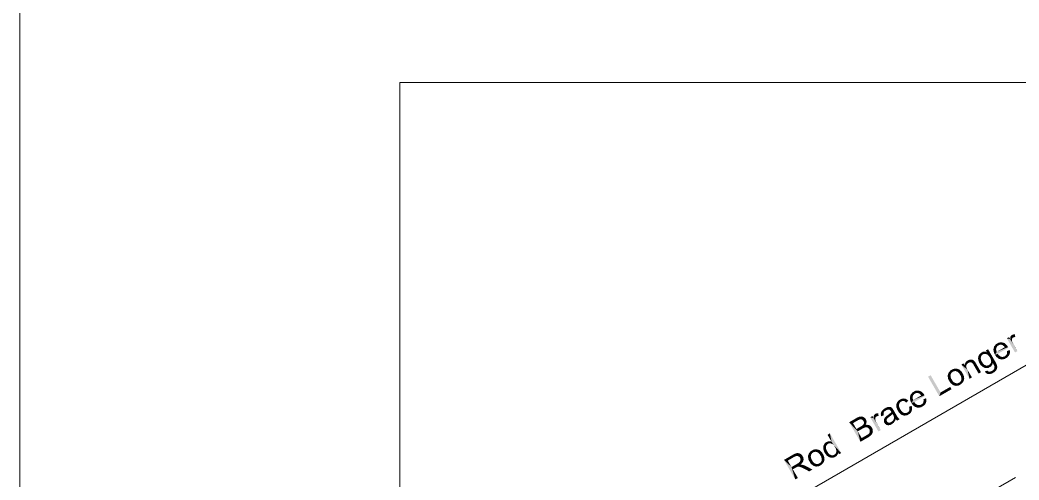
# Model space of a CAD drawing. Header units: millimetres. Extents: x 2 to 579, y 1 to 405.
# Drawn here: x 178.3 to 238, y 112.8 to 140.3 of the extents above; entities that cross this region are included whole.
import ezdxf

# ---------------------------------------------------------------- set-up
doc = ezdxf.new("R2010")
doc.units = ezdxf.units.MM
doc.linetypes.add('XKITLINE00', pattern=[0])
doc.layers.add('GraphicObject', color=6, linetype='Continuous', lineweight=0)
doc.layers.add('LinkedObject', color=7, linetype='Continuous', lineweight=0)

# ---------------------------------------------------------------- blocks, each defined once
blk = doc.blocks.new('*A3')
at = {"layer": 'GraphicObject', "color": 3, "linetype": 'XKITLINE00', "lineweight": 0}
blk.add_line((178.323, 200.826), (178.323, 61.874), dxfattribs=at)
blk = doc.blocks.new('*A4')
at = {"layer": 'LinkedObject'}
for points in [[(237.472, 121.175), (237.268, 121.229), (237.398, 121.304)], [(237.268, 121.229), (237.472, 121.175), (237.758, 120.381)], [(237.482, 121.32), (237.472, 121.175), (237.471, 121.234)], [(237.494, 121.346), (237.472, 121.175), (237.482, 121.32)], [(237.624, 121.262), (237.472, 121.175), (237.494, 121.346)], [(237.59, 121.223), (237.472, 121.175), (237.624, 121.262)], [(237.58, 121.198), (237.472, 121.175), (237.59, 121.223)], [(237.569, 121.174), (237.472, 121.175), (237.58, 121.198)], [(237.472, 121.175), (237.645, 120.908), (237.901, 120.465)], [(237.645, 120.908), (237.472, 121.175), (237.619, 120.953)], [(237.619, 120.953), (237.472, 121.175), (237.582, 121.044)], [(237.582, 121.044), (237.472, 121.175), (237.572, 121.089)], [(237.572, 121.089), (237.472, 121.175), (237.566, 121.119)], [(237.566, 121.119), (237.472, 121.175), (237.569, 121.174)], [(237.758, 120.381), (237.472, 121.175), (237.901, 120.465)], [(237.507, 121.373), (237.648, 121.275), (237.494, 121.346)], [(237.494, 121.346), (237.648, 121.275), (237.624, 121.262)], [(237.544, 121.414), (237.648, 121.275), (237.507, 121.373)], [(237.569, 121.428), (237.648, 121.275), (237.544, 121.414)], [(237.692, 121.469), (237.569, 121.428), (237.606, 121.449)], [(237.743, 121.467), (237.569, 121.428), (237.692, 121.469)], [(237.735, 121.306), (237.569, 121.428), (237.743, 121.467)], [(237.569, 121.428), (237.674, 121.29), (237.648, 121.275)], [(237.674, 121.29), (237.569, 121.428), (237.735, 121.306)], [(237.735, 121.306), (237.743, 121.467), (237.77, 121.306)], [(236.145, 120.58), (236.073, 120.401), (236.013, 120.504)], [(236.205, 120.166), (236.073, 120.401), (236.145, 120.58)], [(236.25, 120.089), (236.145, 120.58), (236.568, 119.848)], [(236.205, 120.166), (236.145, 120.58), (236.25, 120.089)], [(236.481, 120.642), (236.501, 120.354), (236.46, 120.551)], [(236.698, 120.925), (236.481, 120.642), (236.611, 120.874)], [(236.718, 120.779), (236.481, 120.642), (236.698, 120.925)], [(236.611, 120.874), (236.481, 120.642), (236.502, 120.733)], [(236.654, 120.698), (236.481, 120.642), (236.718, 120.779)], [(236.64, 120.645), (236.481, 120.642), (236.654, 120.698)], [(236.481, 120.642), (236.64, 120.645), (236.625, 120.592)], [(236.625, 120.592), (236.501, 120.354), (236.481, 120.642)], [(236.639, 120.482), (236.501, 120.354), (236.625, 120.592)], [(237.341, 120.7), (236.563, 120.247), (237.338, 120.706)], [(236.667, 120.425), (237.338, 120.706), (236.563, 120.247)], [(237.352, 120.68), (236.563, 120.247), (237.341, 120.7)], [(237.359, 120.667), (236.563, 120.247), (237.352, 120.68)], [(236.727, 120.302), (236.563, 120.247), (237.359, 120.667)], [(237.14, 120.698), (237.338, 120.706), (236.667, 120.425)], [(236.955, 120.996), (236.698, 120.925), (236.783, 120.974)], [(237.042, 120.969), (236.698, 120.925), (236.955, 120.996)], [(236.935, 120.849), (236.698, 120.925), (237.042, 120.969)], [(236.698, 120.925), (236.822, 120.839), (236.767, 120.807)], [(236.822, 120.839), (236.698, 120.925), (236.935, 120.849)], [(236.718, 120.779), (236.698, 120.925), (236.767, 120.807)], [(236.935, 120.849), (237.042, 120.969), (236.993, 120.827)], [(237.042, 120.969), (237.031, 120.813), (236.993, 120.827)], [(237.031, 120.813), (237.042, 120.969), (237.104, 120.749)], [(237.277, 120.811), (237.042, 120.969), (237.129, 120.942)], [(237.104, 120.749), (237.042, 120.969), (237.277, 120.811)], [(237.104, 120.749), (237.277, 120.811), (237.14, 120.698)], [(237.338, 120.706), (237.14, 120.698), (237.277, 120.811)], [(235.052, 119.955), (235.063, 119.797), (234.974, 119.928)], [(235.092, 119.96), (235.063, 119.797), (235.052, 119.955)], [(235.063, 119.797), (235.092, 119.96), (235.091, 119.796)], [(235.092, 119.96), (235.12, 119.795), (235.091, 119.796)], [(235.201, 119.956), (235.092, 119.96), (235.132, 119.964)], [(235.23, 119.943), (235.092, 119.96), (235.201, 119.956)], [(235.17, 119.778), (235.092, 119.96), (235.23, 119.943)], [(235.12, 119.795), (235.092, 119.96), (235.17, 119.778)], [(235.23, 119.943), (235.191, 119.761), (235.17, 119.778)], [(235.258, 119.93), (235.191, 119.761), (235.23, 119.943)], [(235.566, 120.159), (235.717, 120.095), (235.549, 120.043)], [(235.549, 120.043), (235.717, 120.095), (235.556, 119.979)], [(235.556, 119.979), (235.717, 120.095), (235.706, 120.036)], [(235.706, 120.036), (235.642, 119.73), (235.556, 119.979)], [(235.556, 119.979), (235.642, 119.73), (235.564, 119.915)], [(235.728, 120.153), (235.566, 120.159), (235.592, 120.211)], [(235.717, 120.095), (235.566, 120.159), (235.728, 120.153)], [(235.617, 120.263), (235.786, 120.239), (235.592, 120.211)], [(235.592, 120.211), (235.786, 120.239), (235.728, 120.153)], [(235.699, 120.347), (235.786, 120.239), (235.617, 120.263)], [(235.739, 119.902), (235.642, 119.73), (235.706, 120.036)], [(235.755, 120.38), (235.786, 120.239), (235.699, 120.347)], [(235.989, 120.434), (235.755, 120.38), (235.83, 120.423)], [(236.073, 120.401), (235.755, 120.38), (235.989, 120.434)], [(235.988, 120.303), (235.755, 120.38), (236.073, 120.401)], [(235.755, 120.38), (235.883, 120.294), (235.834, 120.266)], [(235.883, 120.294), (235.755, 120.38), (235.988, 120.303)], [(235.786, 120.239), (235.755, 120.38), (235.834, 120.266)], [(235.988, 120.303), (236.073, 120.401), (236.046, 120.283)], [(236.046, 120.283), (236.073, 120.401), (236.103, 120.264)], [(236.103, 120.264), (236.073, 120.401), (236.205, 120.166)], [(236.25, 120.089), (236.568, 119.848), (236.297, 120.008)], [(236.297, 120.008), (236.568, 119.848), (236.332, 119.869)], [(236.501, 120.354), (236.639, 120.482), (236.667, 120.425)], [(236.667, 120.425), (236.563, 120.247), (236.501, 120.354)], [(236.772, 120.235), (236.563, 120.247), (236.727, 120.302)], [(236.563, 120.247), (236.857, 119.989), (236.623, 120.144)], [(236.772, 120.235), (236.857, 119.989), (236.563, 120.247)], [(236.623, 120.144), (236.857, 119.989), (236.77, 120.015)], [(236.873, 120.151), (236.857, 119.989), (236.772, 120.235)], [(236.857, 119.989), (236.873, 120.151), (236.945, 119.963)], [(236.93, 120.134), (236.945, 119.963), (236.873, 120.151)], [(236.987, 120.118), (236.945, 119.963), (236.93, 120.134)], [(236.987, 120.118), (237.218, 120.044), (236.945, 119.963)], [(236.945, 119.963), (237.218, 120.044), (237.125, 119.991)], [(237.096, 120.132), (237.218, 120.044), (236.987, 120.118)], [(237.149, 120.163), (237.218, 120.044), (237.096, 120.132)], [(237.189, 120.185), (237.218, 120.044), (237.149, 120.163)], [(237.189, 120.185), (237.418, 120.256), (237.218, 120.044)], [(237.244, 120.245), (237.418, 120.256), (237.189, 120.185)], [(237.218, 120.044), (237.418, 120.256), (237.291, 120.087)], [(237.26, 120.282), (237.445, 120.319), (237.244, 120.245)], [(237.418, 120.256), (237.244, 120.245), (237.445, 120.319)], [(237.276, 120.319), (237.445, 120.319), (237.26, 120.282)], [(237.431, 120.533), (237.282, 120.411), (237.272, 120.466)], [(237.276, 120.319), (237.431, 120.533), (237.445, 120.319)], [(237.282, 120.411), (237.431, 120.533), (237.276, 120.319)], [(237.291, 120.087), (237.418, 120.256), (237.391, 120.193)], [(237.445, 120.319), (237.431, 120.533), (237.451, 120.458)], [(233.973, 119.35), (233.761, 119.102), (233.895, 119.304)], [(233.988, 119.199), (233.761, 119.102), (233.973, 119.35)], [(234.236, 119.425), (233.973, 119.35), (234.06, 119.4)], [(234.324, 119.4), (233.973, 119.35), (234.236, 119.425)], [(234.207, 119.272), (233.973, 119.35), (234.324, 119.4)], [(233.973, 119.35), (234.095, 119.261), (234.042, 119.23)], [(234.095, 119.261), (233.973, 119.35), (234.207, 119.272)], [(233.988, 119.199), (233.973, 119.35), (234.042, 119.23)], [(234.207, 119.272), (234.324, 119.4), (234.266, 119.252)], [(234.324, 119.4), (234.325, 119.232), (234.266, 119.252)], [(234.559, 119.249), (234.324, 119.4), (234.413, 119.375)], [(234.618, 119.148), (234.324, 119.4), (234.559, 119.249)], [(234.429, 119.134), (234.324, 119.4), (234.618, 119.148)], [(234.325, 119.232), (234.324, 119.4), (234.429, 119.134)], [(234.747, 119.612), (234.548, 119.657), (234.678, 119.732)], [(234.548, 119.657), (234.914, 119.355), (235.038, 118.81)], [(234.914, 119.355), (234.548, 119.657), (234.867, 119.437)], [(234.836, 119.567), (234.548, 119.657), (234.747, 119.612)], [(234.867, 119.437), (234.548, 119.657), (234.836, 119.567)], [(234.754, 119.708), (234.869, 119.663), (234.747, 119.612)], [(234.747, 119.612), (234.869, 119.663), (234.836, 119.567)], [(234.936, 119.906), (234.754, 119.708), (234.848, 119.855)], [(234.931, 119.738), (234.754, 119.708), (234.936, 119.906)], [(234.869, 119.663), (234.754, 119.708), (234.931, 119.738)], [(235.038, 118.81), (234.914, 119.355), (235.181, 118.893)], [(234.931, 119.738), (234.936, 119.906), (234.977, 119.764)], [(234.974, 119.928), (235.063, 119.797), (234.936, 119.906)], [(234.936, 119.906), (235.063, 119.797), (235.005, 119.781)], [(234.977, 119.764), (234.936, 119.906), (235.005, 119.781)], [(235.311, 119.889), (235.191, 119.761), (235.258, 119.93)], [(235.191, 119.761), (235.311, 119.889), (235.212, 119.744)], [(235.212, 119.744), (235.311, 119.889), (235.335, 119.862)], [(235.335, 119.862), (235.258, 119.683), (235.212, 119.744)], [(235.351, 119.845), (235.258, 119.683), (235.335, 119.862)], [(235.395, 119.777), (235.258, 119.683), (235.351, 119.845)], [(235.395, 119.777), (235.283, 119.639), (235.258, 119.683)], [(235.424, 119.728), (235.283, 119.639), (235.395, 119.777)], [(235.283, 119.639), (235.424, 119.728), (235.581, 119.124)], [(235.581, 119.124), (235.424, 119.728), (235.725, 119.207)], [(235.564, 119.915), (235.642, 119.73), (235.607, 119.791)], [(235.642, 119.73), (235.739, 119.902), (235.783, 119.825)], [(235.831, 119.742), (235.642, 119.73), (235.783, 119.825)], [(235.831, 119.742), (235.912, 119.483), (235.642, 119.73)], [(235.642, 119.73), (235.912, 119.483), (235.693, 119.642)], [(235.693, 119.642), (235.912, 119.483), (235.828, 119.518)], [(235.934, 119.64), (235.912, 119.483), (235.831, 119.742)], [(235.912, 119.483), (235.934, 119.64), (235.989, 119.621)], [(236.045, 119.601), (235.912, 119.483), (235.989, 119.621)], [(236.045, 119.601), (236.255, 119.513), (235.912, 119.483)], [(235.912, 119.483), (236.255, 119.513), (235.996, 119.447)], [(235.996, 119.447), (236.255, 119.513), (236.168, 119.462)], [(236.149, 119.611), (236.255, 119.513), (236.045, 119.601)], [(236.255, 119.513), (236.149, 119.611), (236.199, 119.64)], [(236.249, 119.668), (236.255, 119.513), (236.199, 119.64)], [(236.425, 119.759), (236.249, 119.668), (236.309, 119.754)], [(236.41, 119.677), (236.249, 119.668), (236.425, 119.759)], [(236.325, 119.553), (236.249, 119.668), (236.41, 119.677)], [(236.255, 119.513), (236.249, 119.668), (236.325, 119.553)], [(236.321, 119.812), (236.425, 119.759), (236.309, 119.754)], [(236.332, 119.869), (236.425, 119.759), (236.321, 119.812)], [(236.332, 119.869), (236.568, 119.848), (236.425, 119.759)], [(236.568, 119.848), (236.465, 119.69), (236.425, 119.759)], [(236.496, 119.381), (236.638, 119.341), (236.43, 119.317)], [(236.625, 119.75), (236.465, 119.69), (236.568, 119.848)], [(236.465, 119.69), (236.625, 119.75), (236.513, 119.595)], [(236.638, 119.341), (236.496, 119.381), (236.511, 119.416)], [(236.527, 119.452), (236.638, 119.341), (236.511, 119.416)], [(236.513, 119.595), (236.625, 119.75), (236.686, 119.598)], [(236.513, 119.595), (236.686, 119.598), (236.52, 119.57)], [(236.52, 119.57), (236.686, 119.598), (236.531, 119.529)], [(236.69, 119.545), (236.527, 119.452), (236.531, 119.529)], [(236.693, 119.492), (236.527, 119.452), (236.69, 119.545)], [(236.667, 119.39), (236.527, 119.452), (236.693, 119.492)], [(236.638, 119.341), (236.527, 119.452), (236.667, 119.39)], [(236.531, 119.529), (236.686, 119.598), (236.69, 119.545)], [(232.714, 119.026), (233.235, 117.768), (232.56, 118.937)], [(233.31, 117.995), (233.235, 117.768), (232.714, 119.026)], [(233.761, 119.102), (233.832, 118.678), (233.729, 119.007)], [(233.729, 119.007), (233.832, 118.678), (233.764, 118.795)], [(233.895, 119.304), (233.761, 119.102), (233.789, 119.18)], [(233.922, 119.107), (233.761, 119.102), (233.988, 119.199)], [(233.761, 119.102), (233.922, 119.107), (233.91, 119.047)], [(233.898, 118.986), (233.832, 118.678), (233.761, 119.102)], [(233.898, 118.986), (233.761, 119.102), (233.91, 119.047)], [(233.932, 118.844), (233.832, 118.678), (233.898, 118.986)], [(233.832, 118.678), (233.932, 118.844), (233.979, 118.763)], [(234.026, 118.682), (233.832, 118.678), (233.979, 118.763)], [(234.429, 119.134), (234.618, 119.148), (234.475, 119.055)], [(234.618, 119.148), (234.523, 118.972), (234.475, 119.055)], [(234.523, 118.972), (234.618, 119.148), (234.559, 118.828)], [(234.547, 118.767), (234.691, 118.688), (234.535, 118.706)], [(234.717, 118.862), (234.547, 118.767), (234.559, 118.828)], [(234.72, 118.802), (234.547, 118.767), (234.717, 118.862)], [(234.691, 118.688), (234.547, 118.767), (234.72, 118.802)], [(234.559, 118.828), (234.618, 119.148), (234.717, 118.862)], [(234.715, 118.923), (234.618, 119.148), (234.665, 119.066)], [(234.717, 118.862), (234.618, 119.148), (234.715, 118.923)], [(236.132, 119.279), (235.958, 119.25), (236.11, 119.309)], [(235.958, 119.25), (236.132, 119.279), (235.996, 119.18)], [(235.996, 119.18), (236.132, 119.279), (236.101, 119.103)], [(236.101, 119.103), (236.132, 119.279), (236.167, 119.096)], [(236.167, 119.096), (236.132, 119.279), (236.184, 119.247)], [(236.212, 119.243), (236.167, 119.096), (236.184, 119.247)], [(236.25, 119.239), (236.167, 119.096), (236.212, 119.243)], [(236.25, 119.239), (236.451, 119.169), (236.167, 119.096)], [(236.167, 119.096), (236.451, 119.169), (236.233, 119.089)], [(236.233, 119.089), (236.451, 119.169), (236.375, 119.126)], [(236.335, 119.261), (236.451, 119.169), (236.25, 119.239)], [(236.451, 119.169), (236.335, 119.261), (236.381, 119.288)], [(236.43, 119.317), (236.451, 119.169), (236.381, 119.288)], [(236.43, 119.317), (236.638, 119.341), (236.451, 119.169)], [(236.451, 119.169), (236.638, 119.341), (236.514, 119.206)], [(236.514, 119.206), (236.638, 119.341), (236.608, 119.292)], [(233.235, 117.768), (233.31, 117.995), (233.965, 118.189)], [(233.965, 118.189), (233.31, 117.995), (233.885, 118.327)], [(234.026, 118.682), (234.131, 118.413), (233.832, 118.678)], [(233.832, 118.678), (234.131, 118.413), (233.894, 118.571)], [(233.894, 118.571), (234.131, 118.413), (234.044, 118.438)], [(234.132, 118.58), (234.131, 118.413), (234.026, 118.682)], [(234.131, 118.413), (234.132, 118.58), (234.191, 118.56)], [(234.25, 118.541), (234.131, 118.413), (234.191, 118.56)], [(234.25, 118.541), (234.484, 118.465), (234.131, 118.413)], [(234.131, 118.413), (234.484, 118.465), (234.219, 118.387)], [(234.219, 118.387), (234.484, 118.465), (234.396, 118.413)], [(234.362, 118.552), (234.484, 118.465), (234.25, 118.541)], [(234.484, 118.465), (234.362, 118.552), (234.416, 118.583)], [(234.469, 118.614), (234.484, 118.465), (234.416, 118.583)], [(234.659, 118.635), (234.469, 118.614), (234.535, 118.706)], [(234.627, 118.582), (234.469, 118.614), (234.659, 118.635)], [(234.54, 118.497), (234.469, 118.614), (234.627, 118.582)], [(234.484, 118.465), (234.469, 118.614), (234.54, 118.497)], [(234.535, 118.706), (234.691, 118.688), (234.659, 118.635)], [(230.889, 117.567), (230.908, 117.421), (230.834, 117.535)], [(231.09, 117.637), (230.889, 117.567), (230.957, 117.607)], [(231.154, 117.627), (230.889, 117.567), (231.09, 117.637)], [(231.072, 117.486), (230.889, 117.567), (231.154, 117.627)], [(230.889, 117.567), (230.998, 117.473), (230.962, 117.452)], [(230.998, 117.473), (230.889, 117.567), (231.072, 117.486)], [(230.908, 117.421), (230.889, 117.567), (230.962, 117.452)], [(231.072, 117.486), (231.154, 117.627), (231.11, 117.48)], [(231.154, 117.627), (231.147, 117.473), (231.11, 117.48)], [(231.147, 117.473), (231.154, 117.627), (231.22, 117.429)], [(231.332, 117.55), (231.154, 117.627), (231.218, 117.617)], [(231.381, 117.493), (231.154, 117.627), (231.332, 117.55)], [(231.22, 117.429), (231.154, 117.627), (231.381, 117.493)], [(231.493, 117.759), (231.513, 117.47), (231.472, 117.668)], [(231.71, 118.041), (231.493, 117.759), (231.622, 117.991)], [(231.729, 117.895), (231.493, 117.759), (231.71, 118.041)], [(231.622, 117.991), (231.493, 117.759), (231.514, 117.849)], [(231.666, 117.814), (231.493, 117.759), (231.729, 117.895)], [(231.651, 117.762), (231.493, 117.759), (231.666, 117.814)], [(231.493, 117.759), (231.651, 117.762), (231.637, 117.709)], [(231.637, 117.709), (231.513, 117.47), (231.493, 117.759)], [(231.65, 117.599), (231.513, 117.47), (231.637, 117.709)], [(231.513, 117.47), (231.65, 117.599), (231.679, 117.542)], [(232.353, 117.816), (231.575, 117.364), (232.349, 117.823)], [(231.679, 117.542), (232.349, 117.823), (231.575, 117.364)], [(232.363, 117.797), (231.575, 117.364), (232.353, 117.816)], [(232.37, 117.784), (231.575, 117.364), (232.363, 117.797)], [(231.739, 117.419), (231.575, 117.364), (232.37, 117.784)], [(232.151, 117.815), (232.349, 117.823), (231.679, 117.542)], [(231.966, 118.113), (231.71, 118.041), (231.794, 118.09)], [(232.054, 118.086), (231.71, 118.041), (231.966, 118.113)], [(231.946, 117.965), (231.71, 118.041), (232.054, 118.086)], [(231.71, 118.041), (231.833, 117.955), (231.779, 117.924)], [(231.833, 117.955), (231.71, 118.041), (231.946, 117.965)], [(231.729, 117.895), (231.71, 118.041), (231.779, 117.924)], [(231.946, 117.965), (232.054, 118.086), (232.004, 117.944)], [(232.054, 118.086), (232.042, 117.93), (232.004, 117.944)], [(232.042, 117.93), (232.054, 118.086), (232.115, 117.865)], [(232.289, 117.928), (232.054, 118.086), (232.141, 118.059)], [(232.115, 117.865), (232.054, 118.086), (232.289, 117.928)], [(232.115, 117.865), (232.289, 117.928), (232.151, 117.815)], [(232.349, 117.823), (232.151, 117.815), (232.289, 117.928)], [(232.443, 117.65), (232.293, 117.527), (232.283, 117.582)], [(232.287, 117.436), (232.443, 117.65), (232.456, 117.436)], [(232.293, 117.527), (232.443, 117.65), (232.287, 117.436)], [(232.456, 117.436), (232.443, 117.65), (232.463, 117.575)], [(229.942, 117.02), (229.822, 116.911), (229.855, 116.95)], [(229.994, 116.891), (229.822, 116.911), (229.942, 117.02)], [(229.997, 117.052), (230.099, 116.951), (229.942, 117.02)], [(229.994, 116.891), (229.942, 117.02), (230.045, 116.92)], [(230.045, 116.92), (229.942, 117.02), (230.099, 116.951)], [(230.188, 117.128), (229.997, 117.052), (230.147, 117.121)], [(230.195, 116.974), (229.997, 117.052), (230.188, 117.128)], [(230.147, 117.121), (229.997, 117.052), (230.051, 117.083)], [(230.099, 116.951), (229.997, 117.052), (230.195, 116.974)], [(230.298, 117.131), (230.188, 117.128), (230.229, 117.135)], [(230.325, 117.121), (230.188, 117.128), (230.298, 117.131)], [(230.195, 116.974), (230.188, 117.128), (230.236, 116.966)], [(230.236, 116.966), (230.188, 117.128), (230.267, 116.96)], [(230.188, 117.128), (230.323, 116.91), (230.267, 116.96)], [(230.325, 117.121), (230.323, 116.91), (230.188, 117.128)], [(230.352, 117.111), (230.323, 116.91), (230.325, 117.121)], [(230.402, 117.075), (230.323, 116.91), (230.352, 117.111)], [(230.426, 117.049), (230.323, 116.91), (230.402, 117.075)], [(230.323, 116.91), (230.426, 117.049), (230.44, 117.033)], [(230.323, 116.91), (230.44, 117.033), (230.348, 116.866)], [(230.348, 116.866), (230.44, 117.033), (230.35, 116.862)], [(230.35, 116.862), (230.44, 117.033), (230.361, 116.843)], [(230.361, 116.843), (230.44, 117.033), (230.369, 116.828)], [(230.369, 116.828), (230.44, 117.033), (230.434, 116.717)], [(230.482, 116.969), (230.434, 116.717), (230.44, 117.033)], [(230.509, 116.921), (230.434, 116.717), (230.482, 116.969)], [(230.685, 117.346), (230.832, 117.273), (230.661, 117.229)], [(230.661, 117.229), (230.832, 117.273), (230.668, 117.165)], [(230.668, 117.165), (230.832, 117.273), (230.82, 117.214)], [(230.82, 117.214), (230.761, 116.899), (230.668, 117.165)], [(230.668, 117.165), (230.761, 116.899), (230.675, 117.1)], [(230.675, 117.1), (230.761, 116.899), (230.721, 116.967)], [(230.843, 117.331), (230.685, 117.346), (230.717, 117.399)], [(230.832, 117.273), (230.685, 117.346), (230.843, 117.331)], [(230.748, 117.451), (230.908, 117.421), (230.717, 117.399)], [(230.717, 117.399), (230.908, 117.421), (230.843, 117.331)], [(230.834, 117.535), (230.908, 117.421), (230.748, 117.451)], [(230.857, 117.072), (230.761, 116.899), (230.82, 117.214)], [(230.761, 116.899), (230.857, 117.072), (230.906, 116.988)], [(230.955, 116.903), (230.761, 116.899), (230.906, 116.988)], [(231.22, 117.429), (231.381, 117.493), (231.254, 117.392)], [(231.572, 117.196), (231.443, 117.075), (231.419, 117.133)], [(231.453, 116.974), (231.585, 116.899), (231.44, 116.932)], [(231.443, 117.075), (231.572, 117.196), (231.453, 116.974)], [(231.453, 116.974), (231.572, 117.196), (231.585, 116.899)], [(231.679, 117.542), (231.575, 117.364), (231.513, 117.47)], [(231.609, 116.968), (231.572, 117.196), (231.602, 117.116)], [(231.585, 116.899), (231.572, 117.196), (231.609, 116.968)], [(231.783, 117.352), (231.575, 117.364), (231.739, 117.419)], [(231.575, 117.364), (231.869, 117.106), (231.634, 117.26)], [(231.783, 117.352), (231.869, 117.106), (231.575, 117.364)], [(231.634, 117.26), (231.869, 117.106), (231.781, 117.131)], [(231.884, 117.268), (231.869, 117.106), (231.783, 117.352)], [(231.869, 117.106), (231.884, 117.268), (231.956, 117.08)], [(231.941, 117.251), (231.956, 117.08), (231.884, 117.268)], [(231.998, 117.235), (231.956, 117.08), (231.941, 117.251)], [(231.998, 117.235), (232.229, 117.161), (231.956, 117.08)], [(231.956, 117.08), (232.229, 117.161), (232.136, 117.108)], [(232.108, 117.249), (232.229, 117.161), (231.998, 117.235)], [(232.161, 117.279), (232.229, 117.161), (232.108, 117.249)], [(232.2, 117.302), (232.229, 117.161), (232.161, 117.279)], [(232.2, 117.302), (232.43, 117.373), (232.229, 117.161)], [(232.256, 117.362), (232.43, 117.373), (232.2, 117.302)], [(232.229, 117.161), (232.43, 117.373), (232.303, 117.204)], [(232.271, 117.399), (232.456, 117.436), (232.256, 117.362)], [(232.43, 117.373), (232.256, 117.362), (232.456, 117.436)], [(232.287, 117.436), (232.456, 117.436), (232.271, 117.399)], [(232.303, 117.204), (232.43, 117.373), (232.403, 117.31)], [(228.313, 116.298), (227.845, 116.212), (228.283, 116.465)], [(228.35, 116.504), (228.47, 116.378), (228.283, 116.465)], [(228.283, 116.465), (228.47, 116.378), (228.376, 116.335)], [(228.313, 116.298), (228.283, 116.465), (228.376, 116.335)], [(228.468, 116.548), (228.47, 116.378), (228.35, 116.504)], [(228.531, 116.392), (228.468, 116.548), (228.519, 116.554)], [(228.47, 116.378), (228.468, 116.548), (228.5, 116.385)], [(228.5, 116.385), (228.468, 116.548), (228.531, 116.392)], [(228.57, 116.559), (228.589, 116.384), (228.519, 116.554)], [(228.519, 116.554), (228.589, 116.384), (228.531, 116.392)], [(228.665, 116.542), (228.589, 116.384), (228.57, 116.559)], [(228.709, 116.518), (228.589, 116.384), (228.665, 116.542)], [(228.589, 116.384), (228.709, 116.518), (228.615, 116.37)], [(228.709, 116.518), (228.642, 116.356), (228.615, 116.37)], [(228.642, 116.356), (228.709, 116.518), (228.686, 116.313)], [(228.686, 116.313), (228.709, 116.518), (228.844, 116.39)], [(228.844, 116.39), (228.703, 116.284), (228.686, 116.313)], [(228.703, 116.284), (228.844, 116.39), (228.72, 116.253)], [(228.821, 116.43), (228.709, 116.518), (228.753, 116.494)], [(228.844, 116.39), (228.709, 116.518), (228.821, 116.43)], [(228.72, 116.253), (228.844, 116.39), (228.735, 116.194)], [(228.735, 116.194), (228.844, 116.39), (228.885, 116.226)], [(228.886, 116.27), (228.844, 116.39), (228.866, 116.353)], [(228.885, 116.226), (228.844, 116.39), (228.886, 116.27)], [(229.31, 116.458), (229.106, 116.512), (229.236, 116.587)], [(229.106, 116.512), (229.31, 116.458), (229.596, 115.664)], [(229.32, 116.603), (229.31, 116.458), (229.309, 116.517)], [(229.332, 116.629), (229.31, 116.458), (229.32, 116.603)], [(229.462, 116.545), (229.31, 116.458), (229.332, 116.629)], [(229.428, 116.506), (229.31, 116.458), (229.462, 116.545)], [(229.418, 116.481), (229.31, 116.458), (229.428, 116.506)], [(229.408, 116.456), (229.31, 116.458), (229.418, 116.481)], [(229.31, 116.458), (229.483, 116.191), (229.739, 115.747)], [(229.483, 116.191), (229.31, 116.458), (229.457, 116.236)], [(229.457, 116.236), (229.31, 116.458), (229.42, 116.327)], [(229.42, 116.327), (229.31, 116.458), (229.41, 116.372)], [(229.41, 116.372), (229.31, 116.458), (229.404, 116.402)], [(229.404, 116.402), (229.31, 116.458), (229.408, 116.456)], [(229.596, 115.664), (229.31, 116.458), (229.739, 115.747)], [(229.345, 116.656), (229.486, 116.558), (229.332, 116.629)], [(229.332, 116.629), (229.486, 116.558), (229.462, 116.545)], [(229.382, 116.696), (229.486, 116.558), (229.345, 116.656)], [(229.407, 116.711), (229.486, 116.558), (229.382, 116.696)], [(229.53, 116.751), (229.407, 116.711), (229.444, 116.732)], [(229.581, 116.75), (229.407, 116.711), (229.53, 116.751)], [(229.573, 116.588), (229.407, 116.711), (229.581, 116.75)], [(229.407, 116.711), (229.512, 116.573), (229.486, 116.558)], [(229.512, 116.573), (229.407, 116.711), (229.573, 116.588)], [(229.573, 116.588), (229.581, 116.75), (229.608, 116.588)], [(229.745, 116.752), (229.766, 116.57), (229.739, 116.712)], [(229.739, 116.712), (229.766, 116.57), (229.749, 116.621)], [(229.916, 116.799), (229.745, 116.752), (229.93, 116.83)], [(229.751, 116.793), (229.93, 116.83), (229.745, 116.752)], [(229.902, 116.767), (229.745, 116.752), (229.916, 116.799)], [(229.902, 116.767), (229.766, 116.57), (229.745, 116.752)], [(229.789, 116.872), (229.93, 116.83), (229.751, 116.793)], [(229.903, 116.684), (229.766, 116.57), (229.902, 116.767)], [(229.766, 116.57), (229.903, 116.684), (229.917, 116.633)], [(229.822, 116.911), (229.93, 116.83), (229.789, 116.872)], [(229.93, 116.83), (229.822, 116.911), (229.994, 116.891)], [(229.937, 116.401), (230.093, 116.346), (229.924, 116.338)], [(230.094, 116.368), (229.937, 116.401), (229.951, 116.429)], [(230.093, 116.346), (229.937, 116.401), (230.094, 116.368)], [(229.965, 116.458), (230.109, 116.407), (229.951, 116.429)], [(229.951, 116.429), (230.109, 116.407), (230.094, 116.368)], [(230.003, 116.512), (230.109, 116.407), (229.965, 116.458)], [(230.027, 116.536), (230.109, 116.407), (230.003, 116.512)], [(230.045, 116.554), (230.137, 116.444), (230.027, 116.536)], [(230.109, 116.407), (230.027, 116.536), (230.123, 116.426)], [(230.123, 116.426), (230.027, 116.536), (230.137, 116.444)], [(230.102, 116.601), (230.191, 116.495), (230.045, 116.554)], [(230.045, 116.554), (230.191, 116.495), (230.137, 116.444)], [(230.142, 116.631), (230.231, 116.527), (230.102, 116.601)], [(230.102, 116.601), (230.231, 116.527), (230.191, 116.495)], [(230.223, 116.692), (230.303, 116.583), (230.142, 116.631)], [(230.142, 116.631), (230.303, 116.583), (230.231, 116.527)], [(230.336, 116.79), (230.434, 116.717), (230.223, 116.692)], [(230.223, 116.692), (230.434, 116.717), (230.303, 116.583)], [(230.303, 116.583), (230.434, 116.717), (230.405, 116.678)], [(230.369, 116.828), (230.434, 116.717), (230.336, 116.79)], [(230.509, 116.921), (230.464, 116.663), (230.434, 116.717)], [(230.62, 116.73), (230.464, 116.663), (230.509, 116.921)], [(230.62, 116.73), (230.491, 116.616), (230.464, 116.663)], [(230.632, 116.402), (230.465, 116.316), (230.487, 116.352)], [(230.611, 116.345), (230.465, 116.316), (230.632, 116.402)], [(230.756, 116.506), (230.632, 116.402), (230.487, 116.352)], [(230.508, 116.389), (230.756, 116.506), (230.487, 116.352)], [(230.491, 116.616), (230.62, 116.73), (230.521, 116.537)], [(230.508, 116.389), (230.678, 116.63), (230.756, 116.506)], [(230.527, 116.466), (230.678, 116.63), (230.508, 116.389)], [(230.521, 116.537), (230.62, 116.73), (230.678, 116.63)], [(230.678, 116.63), (230.524, 116.506), (230.521, 116.537)], [(230.524, 116.506), (230.678, 116.63), (230.527, 116.466)], [(230.632, 116.402), (230.756, 116.506), (230.652, 116.374)], [(230.652, 116.374), (230.756, 116.506), (230.776, 116.482)], [(230.776, 116.482), (230.697, 116.33), (230.652, 116.374)], [(230.796, 116.458), (230.697, 116.33), (230.776, 116.482)], [(230.796, 116.458), (230.721, 116.315), (230.697, 116.33)], [(230.843, 116.418), (230.721, 116.315), (230.796, 116.458)], [(230.721, 116.315), (230.843, 116.418), (230.871, 116.401)], [(230.955, 116.903), (231.055, 116.634), (230.761, 116.899)], [(230.761, 116.899), (231.055, 116.634), (230.822, 116.793)], [(230.822, 116.793), (231.055, 116.634), (230.969, 116.66)], [(231.06, 116.797), (231.055, 116.634), (230.955, 116.903)], [(231.055, 116.634), (231.06, 116.797), (231.114, 116.778)], [(231.169, 116.758), (231.055, 116.634), (231.114, 116.778)], [(231.169, 116.758), (231.399, 116.682), (231.055, 116.634)], [(231.055, 116.634), (231.399, 116.682), (231.14, 116.608)], [(231.14, 116.608), (231.399, 116.682), (231.313, 116.632)], [(231.277, 116.768), (231.399, 116.682), (231.169, 116.758)], [(231.399, 116.682), (231.277, 116.768), (231.329, 116.799)], [(231.371, 116.823), (231.399, 116.682), (231.329, 116.799)], [(231.371, 116.823), (231.585, 116.899), (231.399, 116.682)], [(231.427, 116.89), (231.585, 116.899), (231.371, 116.823)], [(231.399, 116.682), (231.585, 116.899), (231.469, 116.722)], [(231.585, 116.899), (231.427, 116.89), (231.44, 116.932)], [(231.469, 116.722), (231.585, 116.899), (231.562, 116.831)], [(228.079, 116.163), (227.845, 116.212), (228.313, 116.298)], [(227.845, 116.212), (228.363, 115.672), (228.52, 115.043)], [(228.283, 115.81), (228.363, 115.672), (227.845, 116.212)], [(227.845, 116.212), (228.079, 116.163), (228.283, 115.81)], [(228.633, 115.828), (228.283, 115.81), (228.536, 115.956)], [(228.363, 115.672), (228.283, 115.81), (228.633, 115.828)], [(228.689, 115.861), (228.536, 115.956), (228.588, 115.986)], [(228.633, 115.828), (228.536, 115.956), (228.689, 115.861)], [(228.588, 115.986), (228.824, 116.048), (228.689, 115.861)], [(228.658, 116.035), (228.824, 116.048), (228.588, 115.986)], [(228.676, 116.055), (228.853, 116.092), (228.658, 116.035)], [(228.824, 116.048), (228.658, 116.035), (228.853, 116.092)], [(228.701, 116.081), (228.853, 116.092), (228.676, 116.055)], [(228.689, 115.861), (228.824, 116.048), (228.781, 115.9)], [(228.701, 116.081), (228.885, 116.226), (228.853, 116.092)], [(228.728, 116.136), (228.885, 116.226), (228.701, 116.081)], [(228.732, 116.165), (228.885, 116.226), (228.728, 116.136)], [(228.885, 116.226), (228.732, 116.165), (228.735, 116.194)], [(228.824, 116.048), (228.851, 115.915), (228.781, 115.9)], [(228.998, 116.057), (228.824, 116.048), (228.886, 116.063)], [(228.918, 115.908), (228.824, 116.048), (228.998, 116.057)], [(228.851, 115.915), (228.824, 116.048), (228.918, 115.908)], [(228.853, 116.092), (228.885, 116.226), (228.884, 116.181)], [(228.918, 115.908), (228.998, 116.057), (228.948, 115.894)], [(228.948, 115.894), (228.998, 116.057), (228.979, 115.88)], [(228.979, 115.88), (228.998, 116.057), (229.048, 116.036)], [(229.048, 116.036), (229.029, 115.833), (228.979, 115.88)], [(229.098, 116.015), (229.029, 115.833), (229.048, 116.036)], [(229.177, 115.943), (229.029, 115.833), (229.098, 116.015)], [(229.207, 115.892), (229.029, 115.833), (229.177, 115.943)], [(229.029, 115.833), (229.207, 115.892), (229.048, 115.8)], [(229.207, 115.892), (229.064, 115.772), (229.048, 115.8)], [(229.064, 115.772), (229.207, 115.892), (229.081, 115.716)], [(229.081, 115.716), (229.207, 115.892), (229.261, 115.719)], [(229.257, 115.764), (229.207, 115.892), (229.231, 115.85)], [(229.261, 115.719), (229.207, 115.892), (229.257, 115.764)], [(229.924, 116.338), (230.093, 116.346), (229.925, 116.304)], [(229.925, 116.304), (230.093, 116.346), (230.092, 116.325)], [(230.092, 116.325), (229.962, 116.174), (229.925, 116.304)], [(229.925, 116.304), (229.962, 116.174), (229.925, 116.27)], [(229.925, 116.27), (229.962, 116.174), (229.944, 116.205)], [(230.102, 116.285), (229.962, 116.174), (230.092, 116.325)], [(229.962, 116.174), (230.102, 116.285), (230.113, 116.267)], [(230.129, 116.238), (229.962, 116.174), (230.113, 116.267)], [(229.962, 116.174), (230.129, 116.238), (229.993, 116.121)], [(229.993, 116.121), (230.129, 116.238), (230.08, 116.056)], [(230.08, 116.056), (230.129, 116.238), (230.137, 116.043)], [(230.137, 116.043), (230.129, 116.238), (230.179, 116.203)], [(230.179, 116.203), (230.195, 116.031), (230.137, 116.043)], [(230.212, 116.196), (230.195, 116.031), (230.179, 116.203)], [(230.244, 116.189), (230.195, 116.031), (230.212, 116.196)], [(230.195, 116.031), (230.244, 116.189), (230.321, 116.059)], [(230.391, 116.099), (230.244, 116.189), (230.319, 116.207)], [(230.321, 116.059), (230.244, 116.189), (230.391, 116.099)], [(230.361, 116.231), (230.433, 116.123), (230.319, 116.207)], [(230.319, 116.207), (230.433, 116.123), (230.391, 116.099)], [(230.402, 116.255), (230.433, 116.123), (230.361, 116.231)], [(230.533, 116.218), (230.402, 116.255), (230.465, 116.316)], [(230.504, 116.183), (230.402, 116.255), (230.533, 116.218)], [(230.433, 116.123), (230.402, 116.255), (230.504, 116.183)], [(230.562, 116.253), (230.465, 116.316), (230.611, 116.345)], [(230.533, 116.218), (230.465, 116.316), (230.562, 116.253)], [(226.701, 115.55), (226.799, 115.048), (226.557, 115.467)], [(226.701, 115.55), (226.958, 114.803), (226.799, 115.048)], [(226.958, 114.803), (226.701, 115.55), (227.376, 114.381)], [(228.52, 115.043), (228.363, 115.672), (228.595, 115.27)], [(228.595, 115.27), (228.966, 115.3), (228.52, 115.043)], [(228.887, 115.438), (228.966, 115.3), (228.595, 115.27)], [(228.924, 115.46), (229.022, 115.333), (228.887, 115.438)], [(228.887, 115.438), (229.022, 115.333), (228.966, 115.3)], [(228.975, 115.493), (229.11, 115.397), (228.924, 115.46)], [(228.924, 115.46), (229.11, 115.397), (229.022, 115.333)], [(228.989, 115.505), (229.11, 115.397), (228.975, 115.493)], [(229.143, 115.429), (228.989, 115.505), (229.013, 115.525)], [(229.11, 115.397), (228.989, 115.505), (229.143, 115.429)], [(229.049, 115.567), (229.223, 115.527), (229.013, 115.525)], [(229.013, 115.525), (229.223, 115.527), (229.143, 115.429)], [(229.238, 115.56), (229.049, 115.567), (229.072, 115.61)], [(229.223, 115.527), (229.049, 115.567), (229.238, 115.56)], [(229.082, 115.66), (229.252, 115.594), (229.072, 115.61)], [(229.072, 115.61), (229.252, 115.594), (229.238, 115.56)], [(229.261, 115.719), (229.082, 115.66), (229.081, 115.716)], [(229.264, 115.674), (229.082, 115.66), (229.261, 115.719)], [(229.252, 115.594), (229.082, 115.66), (229.264, 115.674)], [(229.143, 115.429), (229.223, 115.527), (229.176, 115.461)], [(225.893, 114.603), (225.63, 114.528), (225.717, 114.578)], [(225.981, 114.578), (225.63, 114.528), (225.893, 114.603)], [(225.864, 114.45), (225.63, 114.528), (225.981, 114.578)], [(225.864, 114.45), (225.981, 114.578), (225.923, 114.43)], [(225.981, 114.578), (225.982, 114.41), (225.923, 114.43)], [(226.216, 114.427), (225.981, 114.578), (226.07, 114.553)], [(226.275, 114.326), (225.981, 114.578), (226.216, 114.427)], [(226.086, 114.312), (225.981, 114.578), (226.275, 114.326)], [(225.982, 114.41), (225.981, 114.578), (226.086, 114.312)], [(226.316, 114.814), (226.467, 114.748), (226.298, 114.698)], [(226.298, 114.698), (226.467, 114.748), (226.307, 114.634)], [(226.307, 114.634), (226.467, 114.748), (226.457, 114.691)], [(226.457, 114.691), (226.398, 114.38), (226.307, 114.634)], [(226.307, 114.634), (226.398, 114.38), (226.316, 114.571)], [(226.476, 114.806), (226.316, 114.814), (226.342, 114.866)], [(226.467, 114.748), (226.316, 114.814), (226.476, 114.806)], [(226.316, 114.571), (226.398, 114.38), (226.361, 114.443)], [(226.368, 114.918), (226.534, 114.891), (226.342, 114.866)], [(226.342, 114.866), (226.534, 114.891), (226.476, 114.806)], [(226.447, 115), (226.534, 114.891), (226.368, 114.918)], [(226.496, 114.549), (226.398, 114.38), (226.457, 114.691)], [(226.499, 115.03), (226.534, 114.891), (226.447, 115)], [(226.537, 115.052), (226.631, 114.947), (226.499, 115.03)], [(226.499, 115.03), (226.631, 114.947), (226.582, 114.919)], [(226.534, 114.891), (226.499, 115.03), (226.582, 114.919)], [(226.614, 115.075), (226.631, 114.947), (226.537, 115.052)], [(226.653, 115.076), (226.631, 114.947), (226.614, 115.075)], [(226.653, 115.076), (226.737, 114.954), (226.631, 114.947)], [(226.693, 115.077), (226.737, 114.954), (226.653, 115.076)], [(226.766, 115.063), (226.737, 114.954), (226.693, 115.077)], [(226.799, 115.048), (226.737, 114.954), (226.766, 115.063)], [(226.737, 114.954), (226.799, 115.048), (226.793, 114.933)], [(226.793, 114.933), (226.799, 115.048), (226.85, 114.911)], [(226.799, 115.048), (226.958, 114.803), (226.85, 114.911)], [(226.958, 114.803), (227.376, 114.381), (227.008, 114.716)], [(227.008, 114.716), (227.376, 114.381), (227.053, 114.638)], [(227.053, 114.638), (227.376, 114.381), (227.088, 114.501)], [(224.553, 114.137), (223.955, 113.963), (224.472, 114.262)], [(224.184, 113.924), (223.955, 113.963), (224.553, 114.137)], [(224.728, 114.368), (224.472, 114.262), (224.678, 114.36)], [(224.728, 114.203), (224.472, 114.262), (224.728, 114.368)], [(224.678, 114.36), (224.472, 114.262), (224.55, 114.307)], [(224.472, 114.262), (224.618, 114.175), (224.553, 114.137)], [(224.618, 114.175), (224.472, 114.262), (224.728, 114.203)], [(224.777, 114.376), (224.774, 114.194), (224.728, 114.368)], [(224.728, 114.368), (224.774, 114.194), (224.728, 114.203)], [(224.774, 114.194), (224.777, 114.376), (224.819, 114.184)], [(224.922, 114.332), (224.777, 114.376), (224.874, 114.357)], [(224.819, 114.184), (224.777, 114.376), (224.922, 114.332)], [(224.922, 114.332), (224.889, 114.134), (224.819, 114.184)], [(224.969, 114.306), (224.889, 114.134), (224.922, 114.332)], [(225.044, 114.232), (224.889, 114.134), (224.969, 114.306)], [(225.072, 114.184), (224.889, 114.134), (225.044, 114.232)], [(224.889, 114.134), (225.072, 114.184), (224.913, 114.092)], [(225.072, 114.184), (224.929, 114.064), (224.913, 114.092)], [(224.929, 114.064), (225.072, 114.184), (224.944, 114.002)], [(224.944, 114.002), (225.113, 113.927), (224.942, 113.969)], [(224.944, 114.002), (225.072, 114.184), (225.113, 113.927)], [(225.128, 113.993), (225.072, 114.184), (225.108, 114.121)], [(225.113, 113.927), (225.072, 114.184), (225.128, 113.993)], [(225.418, 114.28), (225.489, 113.856), (225.386, 114.185)], [(225.386, 114.185), (225.489, 113.856), (225.421, 113.974)], [(225.63, 114.528), (225.418, 114.28), (225.551, 114.482)], [(225.645, 114.377), (225.418, 114.28), (225.63, 114.528)], [(225.551, 114.482), (225.418, 114.28), (225.446, 114.358)], [(225.579, 114.285), (225.418, 114.28), (225.645, 114.377)], [(225.418, 114.28), (225.579, 114.285), (225.567, 114.225)], [(225.555, 114.164), (225.489, 113.856), (225.418, 114.28)], [(225.555, 114.164), (225.418, 114.28), (225.567, 114.225)], [(225.589, 114.022), (225.489, 113.856), (225.555, 114.164)], [(225.489, 113.856), (225.589, 114.022), (225.636, 113.941)], [(225.63, 114.528), (225.752, 114.439), (225.699, 114.408)], [(225.752, 114.439), (225.63, 114.528), (225.864, 114.45)], [(225.645, 114.377), (225.63, 114.528), (225.699, 114.408)], [(226.086, 114.312), (226.275, 114.326), (226.132, 114.233)], [(226.275, 114.326), (226.18, 114.15), (226.132, 114.233)], [(226.18, 114.15), (226.275, 114.326), (226.216, 114.006)], [(226.374, 114.041), (226.204, 113.945), (226.216, 114.006)], [(226.377, 113.98), (226.204, 113.945), (226.374, 114.041)], [(226.347, 113.866), (226.204, 113.945), (226.377, 113.98)], [(226.216, 114.006), (226.275, 114.326), (226.374, 114.041)], [(226.372, 114.102), (226.275, 114.326), (226.322, 114.244)], [(226.374, 114.041), (226.275, 114.326), (226.372, 114.102)], [(226.398, 114.38), (226.496, 114.549), (226.545, 114.465)], [(226.592, 114.384), (226.398, 114.38), (226.545, 114.465)], [(226.398, 114.38), (226.592, 114.384), (226.435, 114.315)], [(226.435, 114.315), (226.592, 114.384), (226.525, 114.214)], [(226.525, 114.214), (226.592, 114.384), (226.577, 114.177)], [(226.577, 114.177), (226.592, 114.384), (226.696, 114.282)], [(226.696, 114.282), (226.74, 114.101), (226.577, 114.177)], [(226.577, 114.177), (226.74, 114.101), (226.629, 114.14)], [(226.754, 114.262), (226.74, 114.101), (226.696, 114.282)], [(226.74, 114.101), (226.754, 114.262), (226.799, 114.097)], [(226.799, 114.097), (226.754, 114.262), (226.811, 114.241)], [(226.811, 114.241), (227.017, 114.149), (226.799, 114.097)], [(226.799, 114.097), (227.017, 114.149), (226.857, 114.094)], [(226.916, 114.248), (227.017, 114.149), (226.811, 114.241)], [(226.857, 114.094), (227.017, 114.149), (226.966, 114.12)], [(227.017, 114.149), (226.916, 114.248), (226.962, 114.275)], [(227.009, 114.302), (227.017, 114.149), (226.962, 114.275)], [(227.009, 114.302), (227.181, 114.412), (227.017, 114.149)], [(227.067, 114.386), (227.181, 114.412), (227.009, 114.302)], [(227.017, 114.149), (227.181, 114.412), (227.095, 114.194)], [(227.181, 114.412), (227.067, 114.386), (227.078, 114.444)], [(227.088, 114.501), (227.181, 114.412), (227.078, 114.444)], [(227.088, 114.501), (227.376, 114.381), (227.181, 114.412)], [(227.095, 114.194), (227.181, 114.412), (227.177, 114.325)], [(227.181, 114.412), (227.376, 114.381), (227.243, 114.304)], [(224.407, 113.537), (224.63, 112.795), (223.955, 113.963)], [(223.955, 113.963), (224.184, 113.924), (224.407, 113.537)], [(224.664, 113.506), (224.407, 113.537), (224.739, 113.729)], [(224.407, 113.537), (224.485, 113.403), (224.63, 112.795)], [(224.485, 113.403), (224.407, 113.537), (224.664, 113.506)], [(224.63, 112.795), (224.485, 113.403), (224.785, 112.884)], [(224.664, 113.506), (224.739, 113.729), (224.694, 113.523)], [(224.694, 113.523), (224.739, 113.729), (224.738, 113.545)], [(224.738, 113.545), (224.739, 113.729), (224.753, 113.55)], [(224.818, 113.561), (224.739, 113.729), (224.792, 113.759)], [(224.753, 113.55), (224.739, 113.729), (224.774, 113.556)], [(224.774, 113.556), (224.739, 113.729), (224.818, 113.561)], [(224.868, 113.818), (224.927, 113.675), (224.792, 113.759)], [(224.818, 113.561), (224.792, 113.759), (224.841, 113.56)], [(224.792, 113.759), (224.927, 113.675), (224.841, 113.56)], [(224.841, 113.56), (224.927, 113.675), (224.865, 113.559)], [(224.927, 113.675), (224.927, 113.542), (224.865, 113.559)], [(224.892, 113.847), (225.113, 113.927), (224.868, 113.818)], [(225.097, 113.861), (224.868, 113.818), (225.113, 113.927)], [(225.004, 113.736), (224.868, 113.818), (225.097, 113.861)], [(224.927, 113.675), (224.868, 113.818), (225.004, 113.736)], [(224.916, 113.875), (225.113, 113.927), (224.892, 113.847)], [(225.113, 113.927), (224.916, 113.875), (224.941, 113.936)], [(224.966, 113.678), (224.927, 113.542), (224.927, 113.675)], [(224.927, 113.542), (224.966, 113.678), (224.965, 113.527)], [(224.942, 113.969), (225.113, 113.927), (224.941, 113.936)], [(224.965, 113.527), (224.966, 113.678), (225.003, 113.512)], [(225.054, 113.671), (224.966, 113.678), (225.03, 113.676)], [(225.003, 113.512), (224.966, 113.678), (225.054, 113.671)], [(225.054, 113.671), (225.105, 113.464), (225.003, 113.512)], [(225.106, 113.66), (225.105, 113.464), (225.054, 113.671)], [(225.215, 113.619), (225.105, 113.464), (225.106, 113.66)], [(225.105, 113.464), (225.215, 113.619), (225.17, 113.431)], [(225.17, 113.431), (225.215, 113.619), (225.272, 113.59)], [(225.17, 113.431), (225.272, 113.59), (225.465, 113.277)], [(225.465, 113.277), (225.272, 113.59), (225.658, 113.388)], [(225.683, 113.86), (225.489, 113.856), (225.636, 113.941)], [(225.683, 113.86), (225.788, 113.591), (225.489, 113.856)], [(225.489, 113.856), (225.788, 113.591), (225.551, 113.749)], [(225.551, 113.749), (225.788, 113.591), (225.701, 113.616)], [(225.789, 113.758), (225.788, 113.591), (225.683, 113.86)], [(225.788, 113.591), (225.789, 113.758), (225.848, 113.739)], [(225.907, 113.719), (225.788, 113.591), (225.848, 113.739)], [(225.907, 113.719), (226.141, 113.643), (225.788, 113.591)], [(225.788, 113.591), (226.141, 113.643), (225.876, 113.565)], [(225.876, 113.565), (226.141, 113.643), (226.052, 113.591)], [(226.019, 113.73), (226.141, 113.643), (225.907, 113.719)], [(226.141, 113.643), (226.019, 113.73), (226.073, 113.761)], [(226.126, 113.792), (226.141, 113.643), (226.073, 113.761)], [(226.316, 113.813), (226.126, 113.792), (226.192, 113.884)], [(226.284, 113.76), (226.126, 113.792), (226.316, 113.813)], [(226.197, 113.675), (226.126, 113.792), (226.284, 113.76)], [(226.141, 113.643), (226.126, 113.792), (226.197, 113.675)], [(226.204, 113.945), (226.347, 113.866), (226.192, 113.884)], [(226.192, 113.884), (226.347, 113.866), (226.316, 113.813)]]:
    blk.add_hatch(color=7, dxfattribs=at).paths.add_polyline_path(points, flags=17)
at = {"layer": 'LinkedObject', "color": 2, "linetype": 'XKITLINE00', "lineweight": 0}
for p, q in [((201.003, 65.017), (201.003, 136.509)), ((201.003, 136.509), (285.155, 136.509))]:
    blk.add_line(p, q, dxfattribs=at)
at = {"layer": 'LinkedObject', "color": 6, "linetype": 'XKITLINE00', "lineweight": 0}
for p, q in [((216.869, 107.172), (258.262, 131.096)), ((228.63, 107.629), (237.79, 112.922))]:
    blk.add_line(p, q, dxfattribs=at)

msp = doc.modelspace()

# ---------------------------------------------------------------- block references
at = {"lineweight": 0}
for name in ['*A3', '*A4']:
    msp.add_blockref(name, (0, 0), dxfattribs=at)

doc.saveas('drawing.dxf')
